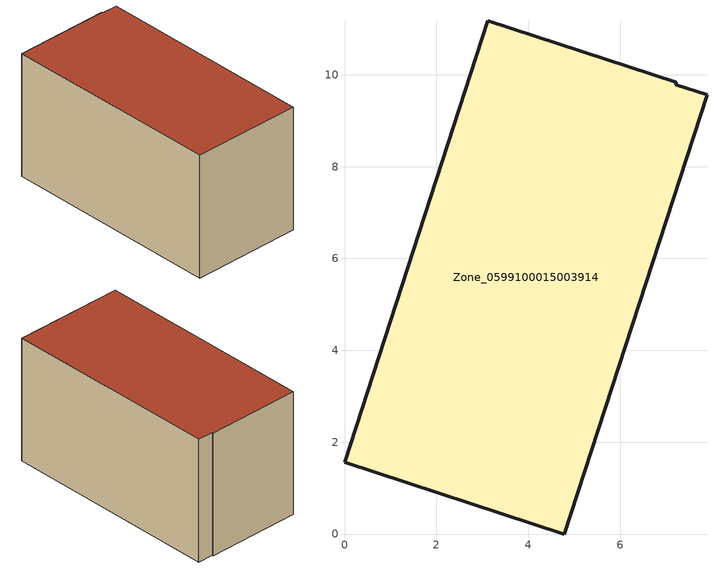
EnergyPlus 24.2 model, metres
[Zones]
Zone_0599100015003914
 floor ground (C_G): 7.89,9.56 4.79,0 0,1.56 3.12,11.17 7.23,9.83 7.21,9.79 z0.81
 wall outside (C_F): 0,1.56 4.79,0 7.89,9.56 7.21,9.79 7.23,9.83 3.12,11.17 0,1.56 z0.81:6.53
 roof outside (C_R): 4.79,0 7.89,9.56 7.21,9.79 7.23,9.83 3.12,11.17 0,1.56 z6.53
[BUILDING]
Pand.0599100015003914: North Axis=0; Terrain=City; Loads Convergence Tolerance Value=0.04; Temperature Convergence Tolerance Value=0.4; Solar Distribution=FullExterior; Maximum Number of Warmup Days=25; Minimum Number of Warmup Days=1
[Site:Location]
Rotterdam.The.Hague.AP_ZH_NLD Design_Conditions: Latitude=51.96; Longitude=4.45; Time Zone=1; Elevation=-4.5
[SITE:GROUNDTEMPERATURE:BUILDINGSURFACE]
18, 18, 18, 18, 18, 18, 18, 18, 18, 18, 18, 18
[MATERIAL] Thermal Absorptance=0.9; Solar Absorptance=0.7; Visible Absorptance=0.7
Name | Roughness | Thickness | Conductivity | Density | Specific Heat
G.TI.1965-1974 | MediumSmooth | 0.15 | 0.882353 | 540 | 1210
F.TI.1965-1974 | Rough | 0.3 | 0.697674 | 1920 | 840
R.TI.1965-1974 | MediumRough | 0.2 | 0.232558 | 1500 | 1000
[CONSTRUCTION]
C_G: G.TI.1965-1974
C_F: F.TI.1965-1974
C_R: R.TI.1965-1974
[ZONE]
Zone_0599100015003914: Type=1; Multiplier=1; Ceiling Height=Autocalculate; Volume=Autocalculate; Floor Area=autocalculate; Part of Total Floor Area=Yes
[ZONEINFILTRATION:DESIGNFLOWRATE]
Infil_Zone_0599100015003914: Zone or ZoneList or Space or SpaceList=Zone_0599100015003914; Schedule=AlwaysOn; Design Flow Rate Calculation Method=Flow/Area; Flow Rate per Floor Area=0.003; Constant Term Coefficient=1; Temperature Term Coefficient=0; Velocity Term Coefficient=0; Velocity Squared Term Coefficient=0
[HVACTEMPLATE:ZONE:IDEALLOADSAIRSYSTEM]
Zone_0599100015003914: Maximum Heating Supply Air Temperature=50; Minimum Cooling Supply Air Temperature=13; Maximum Heating Supply Air Humidity Ratio=0.0156; Minimum Cooling Supply Air Humidity Ratio=0.0077; Heating Limit=NoLimit; Cooling Limit=NoLimit; Dehumidification Control Type=ConstantSensibleHeatRatio; Cooling Sensible Heat Ratio=0.7; Dehumidification Setpoint=60; Humidification Control Type=None; Humidification Setpoint=30; Outdoor Air Method=None; Outdoor Air Flow Rate per Person=0.00944; Outdoor Air Flow Rate per Zone Floor Area=0; Outdoor Air Flow Rate per Zone=0; Demand Controlled Ventilation Type=None; Outdoor Air Economizer Type=NoEconomizer; Heat Recovery Type=None; Sensible Heat Recovery Effectiveness=0.7; Latent Heat Recovery Effectiveness=0.65
[ZONECONTROL:THERMOSTAT]
ThermostatControl_Zone_0599100015003914: Zone or ZoneList=Zone_0599100015003914; Control Type Schedule=DualSetpointControlType; Control 1=Thermostat_Zone_0599100015003914; Temperature Difference Between Cutout And Setpoint=0
[THERMOSTATSETPOINT:DUALSETPOINT]
Thermostat_Zone_0599100015003914: Heating Setpoint Temperature Schedule=HeatingSetpoint_Zone_0599100015003914; Cooling Setpoint Temperature Schedule=CoolingSetpoint_Zone_0599100015003914
[SCHEDULE:COMPACT]
HeatingSetpoint_Zone_0599100015003914: Through: 12/31, For: AllDays, Until: 24:00, 21
CoolingSetpoint_Zone_0599100015003914: Through: 12/31, For: AllDays, Until: 24:00, 24
DualSetpointControlType: Through: 12/31, For: AllDays, Until: 24:00, 4
AlwaysOn: Through: 12/31, For: AllDays, Until: 24:00, 1
